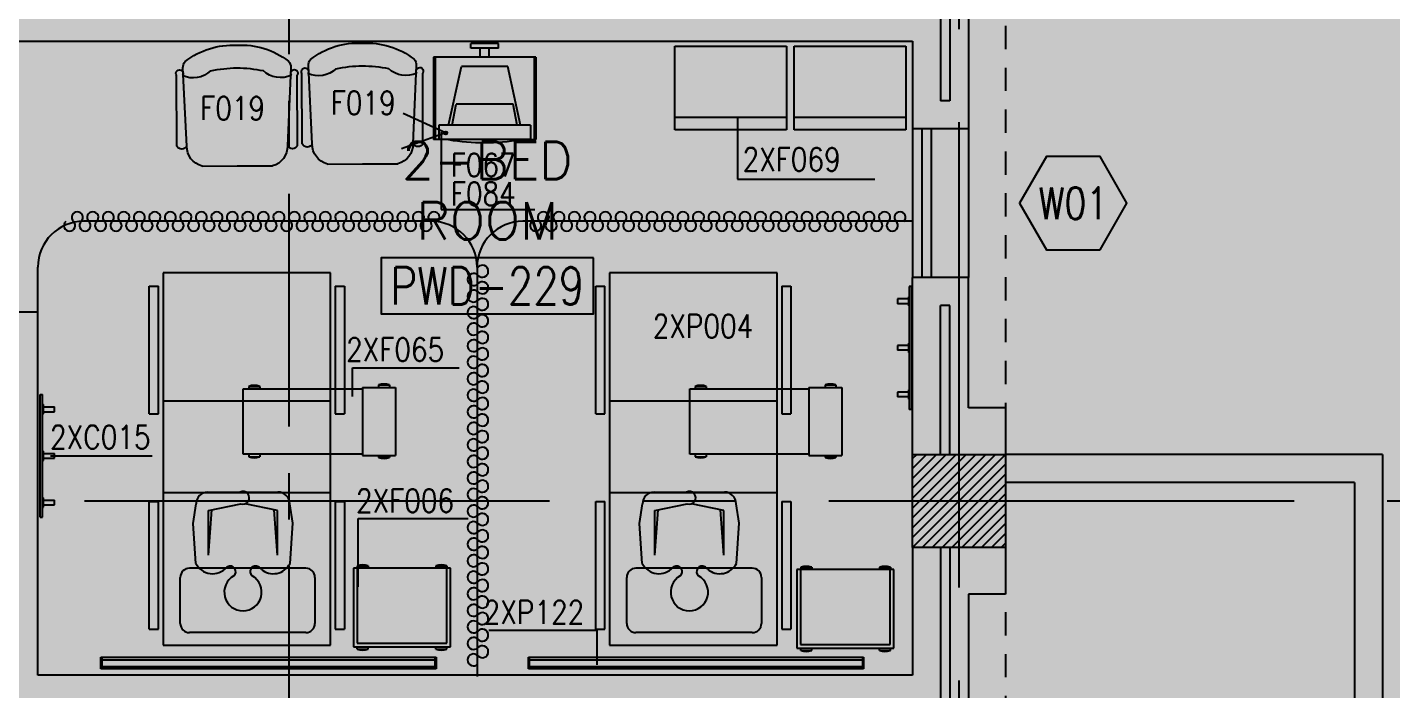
# Model space of a CAD drawing. Extents: x 88852.7 to 88945.7, y 39921.6 to 40001.1.
# Drawn here: x 88930.2 to 88937.54, y 39949.07 to 39952.62 of the extents above; entities that cross this region are included whole.
import ezdxf
from ezdxf.enums import TextEntityAlignment as Align

# ---------------------------------------------------------------- set-up
doc = ezdxf.new("R2010")
doc.units = 0
doc.header["$MEASUREMENT"] = 0
doc.header["$PDMODE"] = 34
for name, pattern in [('CENTER', [2, 1.25, -0.25, 0.25, -0.25]), ('CENTERX2', [4, 2.5, -0.5, 0.5, -0.5]), ('HIDDEN2', [0.1875, 0.125, -0.0625])]:
    doc.linetypes.add(name, pattern=pattern)
doc.layers.get('0').update_dxf_attribs({"linetype": 'CONTINUOUS'})
doc.layers.get('DEFPOINTS').update_dxf_attribs({"linetype": 'CONTINUOUS'})
for name, color, linetype in [('A-TEXT', 7, 'CONTINUOUS'), ('AX-DIM', 4, 'CONTINUOUS'), ('AXES', 11, 'CENTERX2'), ('AXES1', 11, 'CENTER'), ('COL', 2, 'CONTINUOUS'), ('HAT', 8, 'CONTINUOUS'), ('HIDDEN', 9, 'HIDDEN2'), ('INSUL', 4, 'CONTINUOUS'), ('MEDICAL', 4, 'CONTINUOUS'), ('NON-MEDICAL', 4, 'CONTINUOUS'), ('PROJ-L', 3, 'CONTINUOUS'), ('RM-BOX', 4, 'CONTINUOUS'), ('RM-NAME', 2, 'CONTINUOUS'), ('RM-NO', 2, 'CONTINUOUS'), ('WALL', 4, 'CONTINUOUS'), ('WIN', 3, 'CONTINUOUS'), ('WIN-BOX', 3, 'CONTINUOUS'), ('WIN-NO', 5, 'CONTINUOUS')]:
    doc.layers.add(name, color=color, linetype=linetype)
doc.styles.add('ROMANS', font='ROMANS.shx', dxfattribs={"width": 0.6})
doc.dimstyles.new('DIM-OUT', dxfattribs={"dimscale": 0, "dimtxt": 0.24, "dimasz": 0.08, "dimexe": 0.02, "dimexo": 0.02, "dimgap": 0.05, "dimtad": 1, "dimdec": 0, "dimlfac": 1000, "dimzin": 0, "dimdsep": 46, "dimtxsty": 'ROMANS', "dimblk1": 'ARCHTICK', "dimblk2": 'ARCHTICK', "dimsah": 1, "dimcen": 0.01, "dimdle": 0.08, "dimclrd": 4, "dimclre": 4, "dimclrt": 2, "dimadec": 0, "dimazin": 0, "dimtp": 2, "dimtm": 2, "dimtfac": 0.1142857142857143, "dimtdec": 0, "dimtix": 1, "dimtmove": 2, "dimatfit": 3, "dimldrblk": 'ARCHTICK', "dimfxl": 0, "dimtolj": 1, "dimtzin": 0, "dimarcsym": 0})

# ---------------------------------------------------------------- blocks, each defined once
blk = doc.blocks.new('WW1')
at = {"layer": 'WIN-BOX'}
blk.add_lwpolyline([(144.3375672970433, -250), (288.6751345940866, 0), (144.3375672970433, 250), (-144.3375672970433, 250), (-288.6751345940866, 0), (-144.3375672970433, -250)], close=True, dxfattribs=at)
at = {"layer": 'WIN-NO', "style": 'ROMANS', "width": 0.8}
blk.add_attdef('W00', text='', height=170, dxfattribs=at).set_placement((0, 0), align=Align.MIDDLE)
blk = doc.blocks.new('_ARCHTICK')
at = {"color": 0, "linetype": 'ByBlock', "const_width": 0.15}
blk.add_lwpolyline([(-0.5, -0.5), (0.5, 0.5)], dxfattribs=at)
blk = doc.blocks.new('*D629')
at = {"layer": 'AX-DIM', "color": 4, "lineweight": -2}
for p, q in [((88944.31025844974, 39987.62956244052), (88944.31025844974, 39928.14956244051)), ((88935.48025844975, 39987.54956244052), (88944.33025844974, 39987.54956244052)), ((88935.48025844975, 39928.22956244052), (88944.33025844974, 39928.22956244052))]:
    blk.add_line(p, q, dxfattribs=at)
at = {"layer": 'DEFPOINTS', "color": 0}
for p in [(88935.46025844975, 39987.54956244052), (88935.46025844975, 39928.22956244052), (88944.31025844974, 39928.22956244052)]:
    blk.add_point(p, dxfattribs=at)
at = {"layer": 'AX-DIM', "color": 4, "lineweight": -2, "xscale": 0.08, "yscale": 0.08, "zscale": 0.08}
for p, rotation in [((88944.31025844974, 39987.54956244052), 90), ((88944.31025844974, 39928.22956244052), 270)]:
    blk.add_blockref('_ARCHTICK', p, dxfattribs=dict(at, rotation=rotation))
at = {"layer": 'AX-DIM', "color": 2, "insert": (88944.14025844973, 39957.88956244053), "char_height": 0.24, "attachment_point": 5, "rotation": 90, "style": 'ROMANS'}
blk.add_mtext('\\A1;59320', dxfattribs=at)
blk = doc.blocks.new('*X586')
at = {"color": 0}
for p, q in [((253128.2403198966, 139849.7339738117), (253628.2403198966, 140349.7339738117)), ((253128.5557043091, 139903.0823668131), (253575.2073113076, 140349.7339738117)), ((253128.5557043091, 139956.1153754022), (253522.1743027186, 140349.7339738117)), ((253128.5557043091, 140009.1483839911), (253469.1412941296, 140349.7339738117)), ((253128.5557043091, 140062.1813925801), (253416.1082855406, 140349.7339738117)), ((253128.5557043091, 140115.2144011691), (253363.0752769516, 140349.7339738117)), ((253128.5557043091, 140168.2474097581), (253310.0422683626, 140349.7339738117)), ((253128.5557043091, 140221.2804183471), (253257.0092597736, 140349.7339738117)), ((253128.5557043091, 140274.3134269361), (253203.9762511846, 140349.7339738117)), ((253128.5557043091, 140327.3464355251), (253150.9432425956, 140349.7339738117)), ((253181.2733284856, 139849.7339738117), (253628.555704309, 140297.0163496351)), ((253234.3063370746, 139849.7339738117), (253628.555704309, 140243.9833410461)), ((253287.3393456636, 139849.7339738117), (253628.555704309, 140190.9503324571)), ((253340.3723542525, 139849.7339738117), (253628.555704309, 140137.9173238681)), ((253393.4053628415, 139849.7339738117), (253628.555704309, 140084.8843152791)), ((253446.4383714305, 139849.7339738117), (253628.555704309, 140031.8513066902)), ((253499.4713800195, 139849.7339738117), (253628.555704309, 139978.8182981012)), ((253552.5043886085, 139849.7339738117), (253628.555704309, 139925.7852895122)), ((253605.5373971975, 139849.7339738117), (253628.555704309, 139872.7522809232))]:
    blk.add_line(p, q, dxfattribs=at)
blk = doc.blocks.new('COL50')
at = {"layer": 'COL'}
blk.add_lwpolyline([(-249.9999999999709, 250), (-249.9999999999418, -250), (250, -250), (249.9999999999709, 250)], close=True, dxfattribs=at)
blk = doc.blocks.new('RM1')
at = {"layer": 'RM-BOX'}
blk.add_lwpolyline([(569.8908462408872, -200), (-569.890846240829, -200), (-569.8908462407999, -500), (569.8908462407999, -500)], close=True, dxfattribs=at)
at = {"layer": 'RM-NAME', "style": 'ROMANS'}
for tag, p in [('ROOMNAME1', (-5.820766091346741e-11, 323.8095238095266)), ('ROOMNAME2', (0, 0))]:
    blk.add_attdef(tag, text='', height=200, dxfattribs=at).set_placement(p, align=Align.MIDDLE)
at = {"layer": 'RM-NO', "style": 'ROMANS', "width": 0.8}
blk.add_attdef('ROOMNO', text='', height=200, dxfattribs=at).set_placement((0, -350), align=Align.MIDDLE)

msp = doc.modelspace()

# ---------------------------------------------------------------- linework, layer by layer
at = {"layer": 'AXES'}
for p, q in [((88935.21025844975, 39921.61526879654), (88935.21025844975, 40000.42794392369)), ((88945.01025844975, 39950.07956244052), (88876.97025844976, 39950.07956244052))]:
    msp.add_line(p, q, dxfattribs=at)
at = {"layer": 'AXES1'}
msp.add_line((88931.61025844976, 39928.47956244052), (88931.61025844976, 39987.29956244052), dxfattribs=at)
msp.add_line((88931.61025844976, 39928.47956244052), (88931.61025844976, 39987.29956244052), dxfattribs=at)
at = {"layer": 'HIDDEN'}
msp.add_line((88935.46025844975, 39987.05759370481), (88935.46025844975, 39928.72956244051), dxfattribs=at)
at = {"layer": 'INSUL'}
for p, q in [((88935.11025844976, 39953.87956244052), (88935.11025844976, 39952.22956244052)), ((88935.16025844976, 39953.87956244052), (88935.16025844976, 39952.22956244052)), ((88935.16025844975, 39952.22956244052), (88935.11025844976, 39952.22956244052)), ((88935.16025844975, 39951.12956244052), (88935.11025844976, 39951.12956244052)), ((88935.11025844976, 39950.32956244052), (88935.11025844976, 39951.12956244052)), ((88935.16025844975, 39950.32956244052), (88935.16025844975, 39951.12956244052)), ((88935.11025844976, 39949.82956244052), (88935.11025844976, 39947.02956244052)), ((88935.16025844976, 39949.82956244052), (88935.16025844976, 39947.02956244052))]:
    msp.add_line(p, q, dxfattribs=at)
at = {"layer": 'MEDICAL'}
for p, q in [((88932.73484290781, 39952.53753763724), (88932.58720511253, 39952.53753763724)), ((88932.58720511253, 39952.51308945609), (88932.58720511253, 39952.53753763724)), ((88932.73484290781, 39952.51308945609), (88932.73484290781, 39952.53753763724)), ((88932.93661456135, 39952.46387685766), (88932.38543345899, 39952.46387685766)), ((88932.38543345899, 39952.46387685766), (88932.38543345899, 39952.02096347183)), ((88932.39527597868, 39952.46387685766), (88932.39527597868, 39952.02096347183)), ((88932.73484290781, 39952.51308945609), (88932.58720511253, 39952.51308945609)), ((88932.63641771095, 39952.46387685766), (88932.63641771095, 39952.51308945609)), ((88932.68563030938, 39952.46387685766), (88932.68563030938, 39952.51308945609)), ((88932.92677204167, 39952.46387685766), (88932.92677204167, 39952.02096347183)), ((88932.93661456135, 39952.46387685766), (88932.93661456135, 39952.02096347183)), ((88932.46766206928, 39952.09829755508), (88932.53625286279, 39952.41466425924)), ((88932.78579515756, 39952.41466425924), (88932.53625286279, 39952.41466425924)), ((88932.85438595105, 39952.09829755508), (88932.78579515756, 39952.41466425924)), ((88932.45148981751, 39952.05721039754), (88932.22283192886, 39952.16199701696)), ((88932.48633889845, 39952.09829755508), (88932.50829611477, 39952.21082532552)), ((88932.81375190556, 39952.21082532552), (88932.50829611477, 39952.21082532552)), ((88932.83570912188, 39952.09829755508), (88932.81375190556, 39952.21082532552)), ((88932.41496101805, 39952.09829755508), (88932.41496101805, 39952.02096347183)), ((88932.9070870023, 39952.09829755508), (88932.41496101805, 39952.09829755508)), ((88932.9070870023, 39952.09829755508), (88932.9070870023, 39952.02096347183)), ((88932.45148981751, 39952.05721039754), (88932.2146941822, 39951.97240183224)), ((88932.41496101805, 39952.02096347183), (88932.38543345899, 39952.02096347183)), ((88932.9070870023, 39952.02096347183), (88932.41496101805, 39952.02096347183)), ((88932.9070870023, 39952.02096347183), (88932.93661456135, 39952.02096347183)), ((88932.37446954403, 39951.58217292957), (88930.50632060222, 39951.58217292964)), ((88934.96025844976, 39951.58217292957), (88932.86644622481, 39951.58217292964)), ((88930.26025844975, 39951.09456244052), (88930.26025844975, 39951.33610993751)), ((88930.93340029712, 39951.30559501539), (88930.93340029712, 39949.30559501539)), ((88931.83340029711, 39951.30559501539), (88930.93340029712, 39951.30559501539)), ((88931.83340029711, 39949.30559501539), (88931.83340029711, 39951.30559501539)), ((88932.6205269848, 39951.33610993751), (88932.6205269848, 39949.13738211736)), ((88933.3322143521, 39951.30559501539), (88933.3322143521, 39949.30559501539)), ((88934.23221435212, 39951.30559501539), (88933.3322143521, 39951.30559501539)), ((88934.23221435212, 39949.30559501539), (88934.23221435212, 39951.30559501539)), ((88930.85918769869, 39950.54738744531), (88930.85918769869, 39951.23313723168)), ((88930.85918769869, 39951.23313723168), (88930.90840029712, 39951.23313723168)), ((88930.90840029712, 39950.54738744531), (88930.90840029712, 39951.23313723168)), ((88931.85840029712, 39951.23313723168), (88931.90761289553, 39951.23313723168)), ((88931.85840029712, 39951.23313723168), (88931.85840029712, 39950.54738744531)), ((88931.90761289553, 39951.23313723168), (88931.90761289553, 39950.54738744531)), ((88933.25800175368, 39950.54738744531), (88933.25800175368, 39951.23313723168)), ((88933.25800175368, 39951.23313723168), (88933.30721435211, 39951.23313723168)), ((88933.30721435211, 39950.54738744531), (88933.30721435211, 39951.23313723168)), ((88934.25721435211, 39951.23313723168), (88934.30642695054, 39951.23313723168)), ((88934.25721435211, 39951.23313723168), (88934.25721435211, 39950.54738744531)), ((88934.30642695054, 39951.23313723168), (88934.30642695054, 39950.54738744531)), ((88931.36436610874, 39950.68277847249), (88932.00412988827, 39950.68277847249)), ((88931.36436610874, 39950.33090839374), (88931.36436610874, 39950.68277847249)), ((88931.39317431886, 39950.69569002638), (88931.39317431886, 39950.68277847249)), ((88931.39317431886, 39950.69569002638), (88931.45222943697, 39950.69569002638)), ((88931.45222943697, 39950.69569002638), (88931.45222943697, 39950.68277847249)), ((88932.00412988827, 39950.68893004729), (88932.1812952426, 39950.68893004729)), ((88932.00412988827, 39950.68893004729), (88932.00412988827, 39950.32475681894)), ((88932.09121785419, 39950.70315397064), (88932.09121785419, 39950.68893004729)), ((88932.09121785419, 39950.70315397064), (88932.1502729723, 39950.70315397064)), ((88932.1502729723, 39950.70315397064), (88932.1502729723, 39950.68893004729)), ((88932.1812952426, 39950.68893004729), (88932.1812952426, 39950.32475681894)), ((88933.76318016373, 39950.33090839374), (88933.76318016373, 39950.68277847249)), ((88933.76318016373, 39950.68277847249), (88934.40294394326, 39950.68277847249)), ((88933.79198837387, 39950.69569002638), (88933.79198837387, 39950.68277847249)), ((88933.79198837387, 39950.69569002638), (88933.85104349197, 39950.69569002638)), ((88933.85104349197, 39950.69569002638), (88933.85104349197, 39950.68277847249)), ((88934.40294394326, 39950.68893004729), (88934.5801092976, 39950.68893004729)), ((88934.40294394326, 39950.68893004729), (88934.40294394326, 39950.32475681894)), ((88934.4900319092, 39950.70315397064), (88934.4900319092, 39950.68893004729)), ((88934.4900319092, 39950.70315397064), (88934.5490870273, 39950.70315397064)), ((88934.5490870273, 39950.70315397064), (88934.5490870273, 39950.68893004729)), ((88934.5801092976, 39950.68893004729), (88934.5801092976, 39950.32475681894)), ((88930.93340029712, 39950.6181378993), (88931.83340029711, 39950.6181378993)), ((88933.3322143521, 39950.6181378993), (88934.23221435212, 39950.6181378993)), ((88930.85918769869, 39950.54738744531), (88930.90840029712, 39950.54738744531)), ((88931.85840029712, 39950.54738744531), (88931.90761289553, 39950.54738744531)), ((88933.25800175368, 39950.54738744531), (88933.30721435211, 39950.54738744531)), ((88934.25721435211, 39950.54738744531), (88934.30642695054, 39950.54738744531)), ((88932.00412988827, 39950.33090839374), (88931.36436610874, 39950.33090839374)), ((88931.39317431886, 39950.33090839374), (88931.39317431886, 39950.31654637482)), ((88931.39317431886, 39950.31654637482), (88931.45222943697, 39950.31654637482)), ((88931.45222943697, 39950.33090839374), (88931.45222943697, 39950.31654637482)), ((88932.00412988827, 39950.32475681894), (88932.1812952426, 39950.32475681894)), ((88932.09121785419, 39950.32475681894), (88932.09121785419, 39950.31281440269)), ((88932.1502729723, 39950.32475681894), (88932.1502729723, 39950.31281440269)), ((88934.40294394326, 39950.33090839374), (88933.76318016373, 39950.33090839374)), ((88933.79198837387, 39950.33090839374), (88933.79198837387, 39950.31654637482)), ((88933.79198837387, 39950.31654637482), (88933.85104349197, 39950.31654637482)), ((88933.85104349197, 39950.33090839374), (88933.85104349197, 39950.31654637482)), ((88934.40294394326, 39950.32475681894), (88934.5801092976, 39950.32475681894)), ((88934.4900319092, 39950.32475681894), (88934.4900319092, 39950.31281440269)), ((88934.5490870273, 39950.32475681894), (88934.5490870273, 39950.31281440269)), ((88932.09121785419, 39950.31281440269), (88932.1502729723, 39950.31281440269)), ((88934.4900319092, 39950.31281440269), (88934.5490870273, 39950.31281440269)), ((88930.93340029712, 39950.12601191505), (88931.83340029711, 39950.12601191505)), ((88933.3322143521, 39950.12601191505), (88934.23221435212, 39950.12601191505)), ((88930.85918769869, 39949.39157713525), (88930.85918769869, 39950.07732692162)), ((88930.85918769869, 39950.07732692162), (88930.90840029712, 39950.07732692162)), ((88930.90840029712, 39949.39157713525), (88930.90840029712, 39950.07732692162)), ((88931.85840029712, 39950.07732692162), (88931.90761289553, 39950.07732692162)), ((88931.85840029712, 39950.07732692162), (88931.85840029712, 39949.39157713525)), ((88931.90761289553, 39950.07732692162), (88931.90761289553, 39949.39157713525)), ((88933.25800175368, 39949.39157713525), (88933.25800175368, 39950.07732692162)), ((88933.25800175368, 39950.07732692162), (88933.30721435211, 39950.07732692162)), ((88933.30721435211, 39949.39157713525), (88933.30721435211, 39950.07732692162)), ((88934.25721435211, 39950.07732692162), (88934.30642695054, 39950.07732692162)), ((88934.25721435211, 39950.07732692162), (88934.25721435211, 39949.39157713525)), ((88934.30642695054, 39950.07732692162), (88934.30642695054, 39949.39157713525)), ((88931.97665802776, 39949.73118632764), (88932.03571314587, 39949.73118632764)), ((88931.97665802776, 39949.73118632764), (88931.97665802776, 39949.71902415575)), ((88932.03571314587, 39949.73118632764), (88932.03571314587, 39949.71902415575)), ((88932.39938142685, 39949.73118632764), (88932.45843654496, 39949.73118632764)), ((88932.39938142685, 39949.73118632764), (88932.39938142685, 39949.71902415575)), ((88932.45843654496, 39949.73118632764), (88932.45843654496, 39949.71902415575)), ((88931.02571159907, 39949.42172212563), (88931.02571159907, 39949.66913575183)), ((88931.70025483455, 39949.71834835025), (88931.07492419748, 39949.71834835025)), ((88931.74946743298, 39949.66913575183), (88931.74946743298, 39949.42172212563)), ((88931.95560489719, 39949.71902415575), (88931.95560489719, 39949.2957958093)), ((88932.4772584405, 39949.71902415575), (88931.95560489719, 39949.71902415575)), ((88931.97528993656, 39949.71902415575), (88931.97528993656, 39949.31548084866)), ((88932.45757340113, 39949.31548084866), (88932.45757340113, 39949.71902415575)), ((88932.4772584405, 39949.2957958093), (88932.4772584405, 39949.71902415575)), ((88933.42452565406, 39949.42172212563), (88933.42452565406, 39949.66913575183)), ((88934.09906888955, 39949.71834835025), (88933.47373825249, 39949.71834835025)), ((88934.14828148797, 39949.66913575183), (88934.14828148797, 39949.42172212563)), ((88934.86016235776, 39949.71152450152), (88934.33850881444, 39949.71152450152)), ((88934.33850881444, 39949.71152450152), (88934.33850881444, 39949.28829615506)), ((88934.35819385381, 39949.71152450152), (88934.35819385381, 39949.30798119443)), ((88934.35956194502, 39949.72368667341), (88934.41861706313, 39949.72368667341)), ((88934.35956194502, 39949.72368667341), (88934.35956194502, 39949.71152450152)), ((88934.41861706313, 39949.72368667341), (88934.41861706313, 39949.71152450152)), ((88934.7822853441, 39949.72368667341), (88934.84134046221, 39949.72368667341)), ((88934.7822853441, 39949.72368667341), (88934.7822853441, 39949.71152450152)), ((88934.84047731839, 39949.30798119443), (88934.84047731839, 39949.71152450152)), ((88934.84134046221, 39949.72368667341), (88934.84134046221, 39949.71152450152)), ((88934.86016235776, 39949.28829615506), (88934.86016235776, 39949.71152450152)), ((88930.85918769869, 39949.39157713525), (88930.90840029712, 39949.39157713525)), ((88931.70025483455, 39949.3725095272), (88931.07492419748, 39949.3725095272)), ((88931.85840029712, 39949.39157713525), (88931.90761289553, 39949.39157713525)), ((88933.25800175368, 39949.39157713525), (88933.30721435211, 39949.39157713525)), ((88934.09906888955, 39949.3725095272), (88933.47373825249, 39949.3725095272)), ((88934.25721435211, 39949.39157713525), (88934.30642695054, 39949.39157713525)), ((88930.93340029712, 39949.30559501539), (88931.83340029711, 39949.30559501539)), ((88931.95560489719, 39949.2957958093), (88932.4772584405, 39949.2957958093)), ((88931.97528993656, 39949.31548084866), (88932.45757340113, 39949.31548084866)), ((88931.97665802776, 39949.28363363739), (88931.97665802776, 39949.2957958093)), ((88932.03571314587, 39949.28363363739), (88932.03571314587, 39949.2957958093)), ((88932.39938142685, 39949.28363363739), (88932.39938142685, 39949.2957958093)), ((88932.45843654496, 39949.28363363739), (88932.45843654496, 39949.2957958093)), ((88933.3322143521, 39949.30559501539), (88934.23221435212, 39949.30559501539)), ((88934.35819385381, 39949.30798119443), (88934.84047731839, 39949.30798119443)), ((88930.599467434, 39949.24038721032), (88932.39982374794, 39949.24038721032)), ((88930.599467434, 39949.17733356859), (88930.599467434, 39949.24038721032)), ((88930.6056190088, 39949.17733356859), (88930.6056190088, 39949.24038721032)), ((88930.6056190088, 39949.22577722016), (88932.39367217313, 39949.22577722016)), ((88931.97665802776, 39949.28363363739), (88932.03571314587, 39949.28363363739)), ((88932.39367217313, 39949.24038721028), (88932.39367217313, 39949.17733356854)), ((88932.39938142685, 39949.28363363739), (88932.45843654496, 39949.28363363739)), ((88932.39982374794, 39949.24038721032), (88932.39982374794, 39949.17733356854)), ((88932.89667572266, 39949.24038721032), (88934.6970320366, 39949.24038721032)), ((88932.89667572266, 39949.17733356859), (88932.89667572266, 39949.24038721032)), ((88932.90282729747, 39949.17733356859), (88932.90282729747, 39949.24038721032)), ((88932.90282729747, 39949.22577722016), (88934.6908804618, 39949.22577722016)), ((88934.33850881444, 39949.28829615506), (88934.86016235776, 39949.28829615506)), ((88934.35956194502, 39949.27613398316), (88934.35956194502, 39949.28829615506)), ((88934.35956194502, 39949.27613398316), (88934.41861706313, 39949.27613398316)), ((88934.41861706313, 39949.27613398316), (88934.41861706313, 39949.28829615506)), ((88934.6908804618, 39949.24038721028), (88934.6908804618, 39949.17733356854)), ((88934.6970320366, 39949.24038721032), (88934.6970320366, 39949.17733356854)), ((88934.7822853441, 39949.27613398316), (88934.7822853441, 39949.28829615506)), ((88934.7822853441, 39949.27613398316), (88934.84134046221, 39949.27613398316)), ((88934.84134046221, 39949.27613398316), (88934.84134046221, 39949.28829615506)), ((88932.39982374794, 39949.17733356858), (88930.599467434, 39949.17733356859)), ((88932.39367217313, 39949.18886777134), (88930.6056190088, 39949.18886777134)), ((88934.6970320366, 39949.17733356858), (88932.89667572266, 39949.17733356859)), ((88934.6908804618, 39949.18886777134), (88932.90282729747, 39949.18886777134))]:
    msp.add_line(p, q, dxfattribs=at)
at = {"layer": 'MEDICAL', "const_width": 0.0007381889763779523}
for points in [[(88932.22320102336, 39952.16199701696, -1), (88932.22246283437, 39952.16199701696, -1)], [(88932.2146941822, 39951.97240183224, -1), (88932.21395599323, 39951.97240183224, -1)]]:
    msp.add_lwpolyline(points, format="xyb", close=True, dxfattribs=at)
at = {"layer": 'MEDICAL'}
for radius in [0.008681158060852562, 0.005325391936819217]:
    msp.add_circle((88932.45193754282, 39952.05678651699), radius, dxfattribs=at)
for centre, radius, start, end in [((88932.66102401017, 39953.19090418654), 1.185812007059398, 260.6152773515107, 279.3847226484892), ((88930.50632144188, 39951.33610993751), 0.2460629921259841, 90, 180), ((88932.37446399267, 39951.33610993751), 0.2460629921259841, 0, 90), ((88932.86658997693, 39951.33610993751), 0.2460629921259841, 90, 180), ((88931.42270187792, 39950.60956797914), 0.09104330708663272, 71.07535558421918, 108.9246444157808), ((88932.12074541325, 39950.6170319234), 0.09104330708663272, 71.07535558421918, 108.9246444157808), ((88933.82151593291, 39950.60956797914), 0.09104330708663272, 71.07535558421918, 108.9246444157808), ((88934.51955946824, 39950.6170319234), 0.09104330708663272, 71.07535558421918, 108.9246444157808), ((88931.42270187792, 39950.40266842206), 0.09104330708660129, 251.0753555842192, 288.9246444157808), ((88933.82151593291, 39950.40266842206), 0.09104330708660129, 251.0753555842192, 288.9246444157808), ((88932.12074541325, 39950.39893644993), 0.09104330708660129, 251.0753555842192, 288.9246444157808), ((88934.51955946824, 39950.39893644993), 0.09104330708660129, 251.0753555842192, 288.9246444157808), ((88932.00618558683, 39949.6450642804), 0.09104330708663272, 71.07535558421918, 108.9246444157808), ((88932.42890898591, 39949.6450642804), 0.09104330708663272, 71.07535558421918, 108.9246444157808), ((88934.38908950408, 39949.63756462617), 0.09104330708663272, 71.07535558421918, 108.9246444157808), ((88934.81181290316, 39949.63756462617), 0.09104330708663272, 71.07535558421918, 108.9246444157808), ((88931.07492419748, 39949.66913575183), 0.04921259842519683, 90, 180), ((88931.70025483455, 39949.66913575183), 0.04921259842519683, 0, 90), ((88933.47373825249, 39949.66913575183), 0.04921259842519683, 90, 180), ((88934.09906888955, 39949.66913575183), 0.04921259842519683, 0, 90), ((88931.07492419748, 39949.42172212563), 0.04921259842519683, 180, 270), ((88931.70025483455, 39949.42172212563), 0.04921259842519683, 270, 0), ((88933.47373825249, 39949.42172212563), 0.04921259842519683, 180, 270), ((88934.09906888955, 39949.42172212563), 0.04921259842519683, 270, 0), ((88932.00618558683, 39949.36975568465), 0.09104330708663272, 251.0753555842192, 288.9246444157808), ((88932.42890898591, 39949.36975568465), 0.09104330708663272, 251.0753555842192, 288.9246444157808), ((88934.38908950408, 39949.36225603041), 0.09104330708663272, 251.0753555842192, 288.9246444157808), ((88934.81181290316, 39949.36225603041), 0.09104330708663272, 251.0753555842192, 288.9246444157808)]:
    msp.add_arc(centre, radius, start, end, dxfattribs=at)
at = {"layer": 'MEDICAL', "color": 15}
for centre, radius, start, end in [((88930.43059783922, 39951.55953397949), 0.03022016358403752, 133.5683623532261, 46.43163764677393), ((88930.4722544952, 39951.60332617242), 0.03022016358403887, 313.5683623532261, 226.4316376467739), ((88930.51391115118, 39951.55953397949), 0.0302201635840361, 133.5683623532261, 46.43163764677393), ((88930.55556780715, 39951.60332617242), 0.03022016358404023, 313.5683623532261, 226.4316376467739), ((88930.59722446313, 39951.55953397949), 0.03022016358403887, 133.5683623532261, 46.43163764677393), ((88930.63888111911, 39951.60332617242), 0.03022016358403887, 313.5683623532261, 226.4316376467739), ((88930.68053777509, 39951.55953397949), 0.03022016358403752, 133.5683623532261, 46.43163764677393), ((88930.72219443106, 39951.60332617242), 0.03022016358403887, 313.5683623532261, 226.4316376467739), ((88930.76385108703, 39951.55953397949), 0.0302201635840361, 133.5683623532261, 46.43163764677393), ((88930.80550774302, 39951.60332617242), 0.03022016358404023, 313.5683623532261, 226.4316376467739), ((88930.84716439899, 39951.55953397949), 0.03022016358403887, 133.5683623532261, 46.43163764677393), ((88930.88882105496, 39951.60332617242), 0.03022016358403887, 313.5683623532261, 226.4316376467739), ((88930.93047771094, 39951.55953397949), 0.03022016358403752, 133.5683623532261, 46.43163764677393), ((88930.97213436692, 39951.60332617242), 0.03022016358403887, 313.5683623532261, 226.4316376467739), ((88931.0137910229, 39951.55953397949), 0.0302201635840382, 133.5683623532261, 46.43163764677393), ((88931.05544767887, 39951.60332617242), 0.03022016358403955, 313.5683623532261, 226.4316376467739), ((88931.09710433484, 39951.55953397949), 0.0302201635840382, 133.5683623532261, 46.43163764677393), ((88931.13876099083, 39951.60332617242), 0.03022016358403887, 313.5683623532261, 226.4316376467739), ((88931.1804176468, 39951.55953397949), 0.0302201635840382, 133.5683623532261, 46.43163764677393), ((88931.22207430277, 39951.60332617242), 0.03022016358403887, 313.5683623532261, 226.4316376467739), ((88931.26373095876, 39951.55953397949), 0.0302201635840382, 133.5683623532261, 46.43163764677393), ((88931.30538761473, 39951.60332617242), 0.03022016358403955, 313.5683623532261, 226.4316376467739), ((88931.3470442707, 39951.55953397949), 0.0302201635840382, 133.5683623532261, 46.43163764677393), ((88931.38870092668, 39951.60332617242), 0.03022016358403887, 313.5683623532261, 226.4316376467739), ((88931.43035758266, 39951.55953397949), 0.0302201635840382, 133.5683623532261, 46.43163764677393), ((88931.47201423864, 39951.60332617242), 0.03022016358403887, 313.5683623532261, 226.4316376467739), ((88931.51367089461, 39951.55953397949), 0.0302201635840382, 133.5683623532261, 46.43163764677393), ((88931.55532755058, 39951.60332617242), 0.03022016358403955, 313.5683623532261, 226.4316376467739), ((88931.59698420657, 39951.55953397949), 0.0302201635840382, 133.5683623532261, 46.43163764677393), ((88931.63864086254, 39951.60332617242), 0.03022016358403887, 313.5683623532261, 226.4316376467739), ((88931.68029751851, 39951.55953397949), 0.0302201635840382, 133.5683623532261, 46.43163764677393), ((88931.72195417449, 39951.60332617242), 0.03022016358403887, 313.5683623532261, 226.4316376467739), ((88931.76361083047, 39951.55953397949), 0.0302201635840382, 133.5683623532261, 46.43163764677393), ((88931.80526748644, 39951.60332617242), 0.03022016358403955, 313.5683623532261, 226.4316376467739), ((88931.84692414242, 39951.55953397949), 0.0302201635840382, 133.5683623532261, 46.43163764677393), ((88931.8885807984, 39951.60332617242), 0.03022016358403887, 313.5683623532261, 226.4316376467739), ((88931.93023745438, 39951.55953397949), 0.0302201635840382, 133.5683623532261, 46.43163764677393), ((88931.97189411035, 39951.60332617242), 0.03022016358403887, 313.5683623532261, 226.4316376467739), ((88932.01355076632, 39951.55953397949), 0.0302201635840382, 133.5683623532261, 46.43163764677393), ((88932.05520742231, 39951.60332617242), 0.03022016358403955, 313.5683623532261, 226.4316376467739), ((88932.09686407828, 39951.55953397949), 0.0302201635840382, 133.5683623532261, 46.43163764677393), ((88932.13852073425, 39951.60332617242), 0.03022016358403887, 313.5683623532261, 226.4316376467739), ((88932.18017739023, 39951.55953397949), 0.0302201635840382, 133.5683623532261, 46.43163764677393), ((88932.22183404621, 39951.60332617242), 0.03022016358403887, 313.5683623532261, 226.4316376467739), ((88932.26349070219, 39951.55953397949), 0.0302201635840382, 133.5683623532261, 46.43163764677393), ((88932.30514735816, 39951.60332617242), 0.03022016358403955, 313.5683623532261, 226.4316376467739), ((88932.34680401413, 39951.55953397949), 0.0302201635840382, 133.5683623532261, 46.43163764677393), ((88932.38846067012, 39951.60332617242), 0.03022016358403887, 313.5683623532261, 226.4316376467739), ((88932.93527778325, 39951.55953397949), 0.03022016358403752, 133.5683623532261, 46.43163764677393), ((88932.97693443924, 39951.60332617242), 0.03022016358403887, 313.5683623532261, 226.4316376467739), ((88933.01859109521, 39951.55953397949), 0.0302201635840361, 133.5683623532261, 46.43163764677393), ((88933.06024775119, 39951.60332617242), 0.03022016358404023, 313.5683623532261, 226.4316376467739), ((88933.10190440716, 39951.55953397949), 0.03022016358403887, 133.5683623532261, 46.43163764677393), ((88933.14356106315, 39951.60332617242), 0.03022016358403887, 313.5683623532261, 226.4316376467739), ((88933.18521771912, 39951.55953397949), 0.03022016358403752, 133.5683623532261, 46.43163764677393), ((88933.22687437509, 39951.60332617242), 0.03022016358403887, 313.5683623532261, 226.4316376467739), ((88933.26853103106, 39951.55953397949), 0.0302201635840361, 133.5683623532261, 46.43163764677393), ((88933.31018768705, 39951.60332617242), 0.03022016358404023, 313.5683623532261, 226.4316376467739), ((88933.35184434302, 39951.55953397949), 0.03022016358403887, 133.5683623532261, 46.43163764677393), ((88933.393500999, 39951.60332617242), 0.03022016358403887, 313.5683623532261, 226.4316376467739), ((88933.43515765498, 39951.55953397949), 0.03022016358403752, 133.5683623532261, 46.43163764677393), ((88933.47681431095, 39951.60332617242), 0.03022016358403887, 313.5683623532261, 226.4316376467739), ((88933.51847096693, 39951.55953397949), 0.0302201635840382, 133.5683623532261, 46.43163764677393), ((88933.5601276229, 39951.60332617242), 0.03022016358403955, 313.5683623532261, 226.4316376467739), ((88933.60178427889, 39951.55953397949), 0.0302201635840382, 133.5683623532261, 46.43163764677393), ((88933.64344093486, 39951.60332617242), 0.03022016358403887, 313.5683623532261, 226.4316376467739), ((88933.68509759083, 39951.55953397949), 0.0302201635840382, 133.5683623532261, 46.43163764677393), ((88933.7267542468, 39951.60332617242), 0.03022016358403887, 313.5683623532261, 226.4316376467739), ((88933.76841090279, 39951.55953397949), 0.0302201635840382, 133.5683623532261, 46.43163764677393), ((88933.81006755876, 39951.60332617242), 0.03022016358403955, 313.5683623532261, 226.4316376467739), ((88933.85172421474, 39951.55953397949), 0.0302201635840382, 133.5683623532261, 46.43163764677393), ((88933.89338087071, 39951.60332617242), 0.03022016358403887, 313.5683623532261, 226.4316376467739), ((88933.9350375267, 39951.55953397949), 0.0302201635840382, 133.5683623532261, 46.43163764677393), ((88933.97669418267, 39951.60332617242), 0.03022016358403887, 313.5683623532261, 226.4316376467739), ((88934.01835083864, 39951.55953397949), 0.0302201635840382, 133.5683623532261, 46.43163764677393), ((88934.06000749463, 39951.60332617242), 0.03022016358403955, 313.5683623532261, 226.4316376467739), ((88934.1016641506, 39951.55953397949), 0.0302201635840382, 133.5683623532261, 46.43163764677393), ((88934.14332080657, 39951.60332617242), 0.03022016358403887, 313.5683623532261, 226.4316376467739), ((88934.18497746254, 39951.55953397949), 0.0302201635840382, 133.5683623532261, 46.43163764677393), ((88934.22663411853, 39951.60332617242), 0.03022016358403887, 313.5683623532261, 226.4316376467739), ((88934.2682907745, 39951.55953397949), 0.0302201635840382, 133.5683623532261, 46.43163764677393), ((88934.30994743048, 39951.60332617242), 0.03022016358403955, 313.5683623532261, 226.4316376467739), ((88934.35160408645, 39951.55953397949), 0.0302201635840382, 133.5683623532261, 46.43163764677393), ((88934.39326074244, 39951.60332617242), 0.03022016358403887, 313.5683623532261, 226.4316376467739), ((88934.43491739841, 39951.55953397949), 0.0302201635840382, 133.5683623532261, 46.43163764677393), ((88934.47657405438, 39951.60332617242), 0.03022016358403887, 313.5683623532261, 226.4316376467739), ((88934.51823071037, 39951.55953397949), 0.0302201635840382, 133.5683623532261, 46.43163764677393), ((88934.55988736634, 39951.60332617242), 0.03022016358403955, 313.5683623532261, 226.4316376467739), ((88934.60154402231, 39951.55953397949), 0.0302201635840382, 133.5683623532261, 46.43163764677393), ((88934.64320067829, 39951.60332617242), 0.03022016358403887, 313.5683623532261, 226.4316376467739), ((88934.68485733427, 39951.55953397949), 0.0302201635840382, 133.5683623532261, 46.43163764677393), ((88934.72651399024, 39951.60332617242), 0.03022016358403887, 313.5683623532261, 226.4316376467739), ((88934.76817064622, 39951.55953397949), 0.0302201635840382, 133.5683623532261, 46.43163764677393), ((88934.80982730219, 39951.60332617242), 0.03022016358403955, 313.5683623532261, 226.4316376467739), ((88934.85148395818, 39951.55953397949), 0.0302201635840382, 133.5683623532261, 46.43163764677393), ((88934.89314061415, 39951.60332617242), 0.03022016358403887, 313.5683623532261, 226.4316376467739), ((88932.64843530228, 39951.31408761206), 0.03223484115630669, 223.5683623555836, 136.4316376444164), ((88932.60172362984, 39951.26965384568), 0.03223484115630813, 43.56836235558358, 316.4316376444164), ((88932.60172362984, 39951.18078631294), 0.03223484115630958, 43.56836235558358, 316.4316376444164), ((88932.64843530228, 39951.22522007932), 0.03223484115630516, 223.5683623555836, 136.4316376444164), ((88932.60172362984, 39951.09191878018), 0.03223484115630813, 43.56836235558358, 316.4316376444164), ((88932.64843530228, 39951.13635254656), 0.03223484115630813, 223.5683623555836, 136.4316376444164), ((88932.64843530228, 39951.04748501381), 0.03223484115630669, 223.5683623555836, 136.4316376444164), ((88932.60172362984, 39951.00305124743), 0.03223484115630813, 43.56836235558358, 316.4316376444164), ((88932.64843530228, 39950.95861748106), 0.03223484115630516, 223.5683623555836, 136.4316376444164), ((88932.60172362984, 39950.91418371469), 0.03223484115630958, 43.56836235558358, 316.4316376444164), ((88932.64843530228, 39950.86974994831), 0.03223484115630813, 223.5683623555836, 136.4316376444164), ((88932.60172362984, 39950.82531618194), 0.03223484115630813, 43.56836235558358, 316.4316376444164), ((88932.60172362984, 39950.73644864919), 0.03223484115630813, 43.56836235558358, 316.4316376444164), ((88932.64843530228, 39950.78088241557), 0.03223484115630669, 223.5683623555836, 136.4316376444164), ((88932.64843530228, 39950.69201488281), 0.03223484115630741, 223.5683623555836, 136.4316376444164), ((88932.60172362984, 39950.64758111644), 0.03223484115630885, 43.56836235558358, 316.4316376444164), ((88932.64843530228, 39950.60314735006), 0.03223484115630741, 223.5683623555836, 136.4316376444164), ((88932.60172362984, 39950.55871358369), 0.03223484115630813, 43.56836235558358, 316.4316376444164), ((88932.64843530228, 39950.51427981731), 0.03223484115630741, 223.5683623555836, 136.4316376444164), ((88932.60172362984, 39950.46984605094), 0.03223484115630813, 43.56836235558358, 316.4316376444164), ((88932.60172362984, 39950.38097851819), 0.03223484115630885, 43.56836235558358, 316.4316376444164), ((88932.64843530228, 39950.42541228456), 0.03223484115630741, 223.5683623555836, 136.4316376444164), ((88932.60172362984, 39950.29211098544), 0.03223484115630813, 43.56836235558358, 316.4316376444164), ((88932.64843530228, 39950.33654475181), 0.03223484115630741, 223.5683623555836, 136.4316376444164), ((88932.64843530228, 39950.24767721907), 0.03223484115630741, 223.5683623555836, 136.4316376444164), ((88932.60172362984, 39950.20324345269), 0.03223484115630813, 43.56836235558358, 316.4316376444164), ((88932.64843530228, 39950.15880968632), 0.03223484115630741, 223.5683623555836, 136.4316376444164), ((88932.60172362984, 39950.11437591994), 0.03223484115630885, 43.56836235558358, 316.4316376444164), ((88932.64843530228, 39950.06994215357), 0.03223484115630741, 223.5683623555836, 136.4316376444164), ((88932.60172362984, 39950.02550838719), 0.03223484115630813, 43.56836235558358, 316.4316376444164), ((88932.60172362984, 39949.93664085444), 0.03223484115630813, 43.56836235558358, 316.4316376444164), ((88932.64843530228, 39949.98107462082), 0.03223484115630741, 223.5683623555836, 136.4316376444164), ((88932.60172362984, 39949.84777332169), 0.03223484115630885, 43.56836235558358, 316.4316376444164), ((88932.64843530228, 39949.89220708807), 0.03223484115630741, 223.5683623555836, 136.4316376444164), ((88932.64843530228, 39949.80333955532), 0.03223484115630741, 223.5683623555836, 136.4316376444164), ((88932.60172362984, 39949.75890578894), 0.03223484115630813, 43.56836235558358, 316.4316376444164), ((88932.64843530228, 39949.71447202257), 0.03223484115630741, 223.5683623555836, 136.4316376444164), ((88932.60172362984, 39949.67003825619), 0.03223484115630813, 43.56836235558358, 316.4316376444164), ((88932.64843530228, 39949.62560448982), 0.03223484115630741, 223.5683623555836, 136.4316376444164), ((88932.60172362984, 39949.58117072345), 0.03223484115630885, 43.56836235558358, 316.4316376444164), ((88932.60172362984, 39949.49230319069), 0.03223484115630813, 43.56836235558358, 316.4316376444164), ((88932.64843530228, 39949.53673695707), 0.03223484115630741, 223.5683623555836, 136.4316376444164), ((88932.60172362984, 39949.40343565795), 0.03223484115630813, 43.56836235558358, 316.4316376444164), ((88932.64843530228, 39949.44786942432), 0.03223484115630741, 223.5683623555836, 136.4316376444164), ((88932.64843530228, 39949.35900189157), 0.03223484115630741, 223.5683623555836, 136.4316376444164), ((88932.60172362984, 39949.3145681252), 0.03223484115630885, 43.56836235558358, 316.4316376444164), ((88932.64843530228, 39949.27013435882), 0.03223484115630741, 223.5683623555836, 136.4316376444164), ((88932.60172362984, 39949.22570059245), 0.03223484115630813, 43.56836235558358, 316.4316376444164)]:
    msp.add_arc(centre, radius, start, end, dxfattribs=at)
at = {"layer": 'NON-MEDICAL'}
for p, q in [((88933.6837168611, 39952.07362940063), (88933.6837168611, 39952.52362940064)), ((88933.6837168611, 39952.52362940064), (88934.28371686109, 39952.52362940064)), ((88934.28371686109, 39952.52362940064), (88934.28371686109, 39952.07362940063)), ((88934.32472942008, 39952.52362940064), (88934.92472942009, 39952.52362940064)), ((88934.32472942008, 39952.07362940063), (88934.32472942008, 39952.52362940064)), ((88934.92472942009, 39952.52362940064), (88934.92472942009, 39952.07362940063)), ((88934.28371686109, 39952.14077706539), (88933.6837168611, 39952.14077706539)), ((88934.92472942009, 39952.14077706539), (88934.32472942008, 39952.14077706539)), ((88934.28371686109, 39952.07362940063), (88933.6837168611, 39952.07362940063)), ((88934.92472942009, 39952.07362940063), (88934.32472942008, 39952.07362940063)), ((88934.94300695824, 39951.23251768619), (88934.94300695824, 39950.57211768619)), ((88934.95570695825, 39951.23251768619), (88934.94300695824, 39951.23251768619)), ((88934.95570695825, 39951.23251768619), (88934.95570695825, 39950.57211768619)), ((88934.93800695825, 39951.16501768619), (88934.87950695826, 39951.16501768619)), ((88934.87950695826, 39951.16501768619), (88934.87950695826, 39951.1396176862)), ((88934.93800695825, 39951.1396176862), (88934.87950695826, 39951.1396176862)), ((88934.94300695824, 39951.1773176862), (88934.93800695825, 39951.1773176862)), ((88934.93800695825, 39951.1773176862), (88934.93800695825, 39951.12731768619)), ((88934.94300695824, 39951.12731768619), (88934.93800695825, 39951.12731768619)), ((88934.93800695825, 39950.91501768619), (88934.87950695826, 39950.91501768619)), ((88934.87950695826, 39950.91501768619), (88934.87950695826, 39950.8896176862)), ((88934.94300695824, 39950.9273176862), (88934.93800695825, 39950.9273176862)), ((88934.93800695825, 39950.9273176862), (88934.93800695825, 39950.87731768619)), ((88934.93800695825, 39950.8896176862), (88934.87950695826, 39950.8896176862)), ((88934.94300695824, 39950.87731768619), (88934.93800695825, 39950.87731768619)), ((88930.27272390906, 39950.65252476894), (88930.28542390905, 39950.65252476894)), ((88930.27272390906, 39949.99212476893), (88930.27272390906, 39950.65252476894)), ((88930.28542390905, 39949.99212476893), (88930.28542390905, 39950.65252476894)), ((88934.93800695825, 39950.66501768619), (88934.87950695826, 39950.66501768619)), ((88934.87950695826, 39950.66501768619), (88934.87950695826, 39950.6396176862)), ((88934.93800695825, 39950.6396176862), (88934.87950695826, 39950.6396176862)), ((88934.93800695825, 39950.6773176862), (88934.93800695825, 39950.62731768619)), ((88934.94300695824, 39950.6773176862), (88934.93800695825, 39950.6773176862)), ((88934.94300695824, 39950.62731768619), (88934.93800695825, 39950.62731768619)), ((88930.28542390905, 39950.59732476893), (88930.29042390906, 39950.59732476893)), ((88930.28542390905, 39950.54732476894), (88930.29042390906, 39950.54732476894)), ((88930.29042390906, 39950.54732476894), (88930.29042390906, 39950.59732476893)), ((88930.29042390906, 39950.58502476894), (88930.34892390906, 39950.58502476894)), ((88930.29042390906, 39950.55962476894), (88930.34892390906, 39950.55962476894)), ((88930.34892390906, 39950.55962476894), (88930.34892390906, 39950.58502476894)), ((88934.95570695825, 39950.57211768619), (88934.94300695824, 39950.57211768619)), ((88930.28542390905, 39950.34732476893), (88930.29042390906, 39950.34732476893)), ((88930.29042390906, 39950.29732476894), (88930.29042390906, 39950.34732476893)), ((88930.29042390906, 39950.33502476894), (88930.34892390906, 39950.33502476894)), ((88930.34892390906, 39950.30962476894), (88930.34892390906, 39950.33502476894)), ((88930.28542390905, 39950.29732476894), (88930.29042390906, 39950.29732476894)), ((88930.29042390906, 39950.30962476894), (88930.34892390906, 39950.30962476894)), ((88930.28542390905, 39950.09732476893), (88930.29042390906, 39950.09732476893)), ((88930.29042390906, 39950.04732476894), (88930.29042390906, 39950.09732476893)), ((88931.1733774965, 39950.12735057266), (88931.34726555631, 39950.12755605103)), ((88931.37708521627, 39950.12759128804), (88931.55050058996, 39950.12779620785)), ((88933.57219155149, 39950.12735057266), (88933.7460796113, 39950.12755605103)), ((88933.77589927126, 39950.12759128804), (88933.94931464495, 39950.12779620785)), ((88930.28542390905, 39950.04732476894), (88930.29042390906, 39950.04732476894)), ((88930.29042390906, 39950.08502476894), (88930.34892390906, 39950.08502476894)), ((88930.29042390906, 39950.05962476894), (88930.34892390906, 39950.05962476894)), ((88930.34892390906, 39950.05962476894), (88930.34892390906, 39950.08502476894)), ((88931.0940395174, 39949.95967825922), (88931.11059792012, 39950.06442245122)), ((88931.17639606795, 39950.02793376382), (88931.35071851558, 39950.06479438981)), ((88931.17667945837, 39949.7881118782), (88931.17639606795, 39950.02793376382)), ((88931.17667945837, 39949.7881118782), (88931.1947065249, 39950.03180552511)), ((88931.5477169824, 39950.02837254274), (88931.37360523872, 39950.06475894583)), ((88931.54800037282, 39949.78855065712), (88931.52939742632, 39950.03220101944)), ((88931.54800037282, 39949.78855065712), (88931.5477169824, 39950.02837254274)), ((88931.63023461375, 39949.96031186508), (88931.61342871141, 39950.06501663147)), ((88933.49285357239, 39949.95967825922), (88933.50941197512, 39950.06442245122)), ((88933.57521012294, 39950.02793376382), (88933.74953257058, 39950.06479438981)), ((88933.57549351336, 39949.7881118782), (88933.57521012294, 39950.02793376382)), ((88933.57549351336, 39949.7881118782), (88933.5935205799, 39950.03180552511)), ((88933.94653103739, 39950.02837254274), (88933.77241929372, 39950.06475894583)), ((88933.9468144278, 39949.78855065712), (88933.92821148131, 39950.03220101944)), ((88933.9468144278, 39949.78855065712), (88933.94653103739, 39950.02837254274)), ((88934.02904866874, 39949.96031186508), (88934.0122427664, 39950.06501663147)), ((88930.27272390906, 39949.99212476893), (88930.28542390905, 39949.99212476893)), ((88931.10954880655, 39949.74402847474), (88931.0940395174, 39949.95967825922)), ((88931.6152350211, 39949.74462602915), (88931.63023461375, 39949.96031186508)), ((88933.50836286155, 39949.74402847474), (88933.49285357239, 39949.95967825922)), ((88934.01404907611, 39949.74462602915), (88934.02904866874, 39949.96031186508))]:
    msp.add_line(p, q, dxfattribs=at)
at = {"layer": 'NON-MEDICAL', "extrusion": (0, 0, -1)}
for p, q in [((88931.0611037123, 39951.98663286992), (88931.0401497258, 39952.40634741178)), ((88931.61965763029, 39952.4083279823), (88931.60157299678, 39951.98848001907)), ((88931.68092867939, 39951.99764497325), (88931.67963567498, 39952.37597347239)), ((88931.73497560783, 39951.99782968817), (88931.71402162133, 39952.41754423003)), ((88932.2935295258, 39952.41952480054), (88932.27544489231, 39951.99967683732)), ((88932.32949182075, 39951.99986155223), (88932.32819881635, 39952.37819005137)), ((88931.00705678386, 39951.986448155), (88931.00576377945, 39952.36477665415)), ((88931.65561992524, 39951.98866473398), (88931.65432692082, 39952.36699323312)), ((88931.1425435348, 39951.8788160854), (88931.33170778438, 39951.8794625876)), ((88931.33170778438, 39951.8794625876), (88931.52087203394, 39951.88010908981)), ((88931.81641543034, 39951.89001290365), (88932.0055796799, 39951.89065940585)), ((88932.0055796799, 39951.89065940585), (88932.19474392947, 39951.89130590805))]:
    msp.add_line(p, q, dxfattribs=at)
for centre, radius, start, end in [((-88931.30615244746, 39952.11669129513), 0.4119960122209382, 51.85124021840207, 93.24743082159256), ((-88931.3556410013, 39952.11686043099), 0.4119960122207696, 86.36093382701418, 127.7571244337994), ((-88931.98002434299, 39952.12788811338), 0.4119960122209382, 51.85124021840207, 93.24743082159256), ((-88932.02951289683, 39952.12805724924), 0.4119960122207696, 86.36093382701418, 127.7571244337994), ((-88931.5687199699, 39952.41001064247), 0.05096544506934862, 140.2645030975208, 181.8920044647977), ((-88931.76494659034, 39952.4195750237), 0.0509654450693346, 357.7163601880571, 39.34386155364572), ((-88932.24259186542, 39952.42120746071), 0.05096544506934862, 140.2645030975208, 181.8920044647977), ((-88931.02169375468, 39952.37607730507), 0.01953122685105648, 324.6482863124744, 214.9600783417485), ((-88931.09424628927, 39952.48766875868), 0.1351779156423789, 225.8365734989153, 294.7276634356798), ((-88931.0910746948, 39952.40837820546), 0.0509654450693346, 357.7163601880571, 39.34386155364572), ((-88931.34221510404, 39951.65574112994), 0.7508748075252426, 78.18141266886164, 89.060744559261), ((-88931.32272990742, 39951.65567453584), 0.7508748075250167, 90.54762009163589, 101.4269519833343), ((-88931.56500647693, 39952.48927766469), 0.135177915642385, 244.8807012170785, 313.7717911545831), ((-88931.6383200747, 39952.37818473433), 0.01953122685105648, 324.6482863124744, 214.9600783417485), ((-88931.69556565021, 39952.38727412332), 0.01953122685105648, 324.6482863124744, 214.9600783417485), ((-88931.7681181848, 39952.49886557693), 0.1351779156423789, 225.8365734989153, 294.7276634356798), ((-88932.01608699957, 39951.66693794818), 0.7508748075252426, 78.18141266886164, 89.060744559261), ((-88931.99660180295, 39951.66687135409), 0.7508748075250167, 90.54762009163589, 101.4269519833343), ((-88932.23887837246, 39952.50047448293), 0.135177915642385, 244.8807012170785, 313.7717911545831), ((-88932.31219197022, 39952.38938155257), 0.01953122685105648, 324.6482863124744, 214.9600783417485), ((-88931.03403233088, 39952.00056091868), 0.03044421513186962, 207.225524097152, 332.3828405551072), ((-88931.169039467, 39951.9834962233), 0.107981321038722, 284.2040046461908, 1.66456469910588), ((-88931.49366120339, 39951.98460567537), 0.1079813210387472, 177.9437999526723, 255.404360005404), ((-88931.6285485438, 39952.00259278274), 0.03044421513186904, 207.225524097152, 332.3828405551072), ((-88931.70790422641, 39952.01175773692), 0.03044421513186962, 207.225524097152, 332.3828405551072), ((-88931.84291136253, 39951.99469304155), 0.107981321038722, 284.2040046461908, 1.66456469910588), ((-88932.16753309892, 39951.99580249361), 0.1079813210387472, 177.9437999526723, 255.404360005404), ((-88932.30242043933, 39952.01378960099), 0.03044421513186904, 207.225524097152, 332.3828405551072)]:
    msp.add_arc(centre, radius, start, end, dxfattribs=at)
at = {"layer": 'NON-MEDICAL'}
for centre, radius, start, end in [((88931.17345176902, 39950.06449672375), 0.0628538927944191, 90.06770469612613, 180.0677046927911), ((88931.36221162949, 39950.09690252299), 0.03410313598586761, 250.3051599254894, 115.9929761772359), ((88931.55057486249, 39950.06494235893), 0.0628538927944191, 0.06770469279108202, 90.06770469612613), ((88933.57226582403, 39950.06449672375), 0.0628538927944191, 90.06770469612613, 180.0677046927911), ((88933.76102568448, 39950.09690252299), 0.03410313598586761, 250.3051599254894, 115.9929761772359), ((88933.94938891749, 39950.06494235893), 0.0628538927944191, 0.06770469279108202, 90.06770469612613), ((88931.19884517655, 39949.78870296149), 0.09984814200245842, 206.578550507738, 318.5373513198966), ((88931.29401618456, 39949.70032820494), 0.02985305455057437, 310.1114188173584, 119.1680283578306), ((88931.43087143675, 39949.70048992274), 0.02985305455057437, 60.96738102983159, 230.0239905704992), ((88931.5258333196, 39949.78908935369), 0.09984814200245842, 228.5792658695171, 333.5568588798592), ((88933.59765923154, 39949.78870296149), 0.09984814200245842, 206.578550507738, 318.5373513198966), ((88933.69283023955, 39949.70032820494), 0.02985305455057437, 310.1114188173584, 119.1680283578306), ((88933.82968549174, 39949.70048992274), 0.02985305455057437, 60.96738102983159, 230.0239905704992), ((88933.92464737459, 39949.78908935369), 0.09984814200245842, 228.5792658695171, 333.5568588798592), ((88931.36257444615, 39949.58985750878), 0.1005662284710706, 119.3714355363852, 60.76397385238651), ((88931.30207282312, 39949.68564362376), 0.04660228849490911, 119.0182169392415, 142.5423080499676), ((88931.42284952532, 39949.68578634202), 0.04660228849490911, 37.59310133482123, 61.11719244709007), ((88933.76138850114, 39949.58985750878), 0.1005662284710706, 119.3714355363852, 60.76397385238651), ((88933.70088687811, 39949.68564362376), 0.04660228849490911, 119.0182169392415, 142.5423080499676), ((88933.82166358031, 39949.68578634202), 0.04660228849490911, 37.59310133482123, 61.11719244709007)]:
    msp.add_arc(centre, radius, start, end, dxfattribs=at)
at = {"layer": 'PROJ-L', "linetype": 'Continuous'}
for p, q in [((88937.4859882332, 39950.32956244051), (88935.46025844975, 39950.32956244052)), ((88937.4859882332, 39950.32956244051), (88937.4859882332, 39942.62956244052)), ((88937.33598823319, 39950.17956244052), (88935.46025844973, 39950.17956244052)), ((88937.33598823319, 39950.17956244052), (88937.33598823319, 39942.77956244052))]:
    msp.add_line(p, q, dxfattribs=at)
at = {"layer": 'WALL'}
for p, q in [((88935.26025844975, 39953.57956243776), (88935.26025844975, 39952.07956244052)), ((88928.31025844975, 39952.54956244052), (88934.96025844975, 39952.54956244052)), ((88934.96025844975, 39952.54956244052), (88934.96025844975, 39952.07956244052)), ((88935.26025844975, 39952.07956244052), (88934.96025844975, 39952.07956244052)), ((88935.26025844975, 39951.27956244052), (88934.96025844975, 39951.27956244052)), ((88934.96025844975, 39950.32956244052), (88934.96025844975, 39951.27956244052)), ((88935.26025844975, 39950.57956244052), (88935.26025844975, 39951.27956244052)), ((88930.26025844975, 39951.09456244052), (88930.01025844975, 39951.09456244052)), ((88935.46025844975, 39950.57956244052), (88935.26025844975, 39950.57956244052)), ((88935.46025844975, 39950.57956244052), (88935.46025844975, 39949.57956244053)), ((88934.96025844975, 39949.82956244052), (88934.96025844975, 39949.14456244052)), ((88935.26025844975, 39949.57956244053), (88935.26025844975, 39946.87956244052)), ((88935.46025844975, 39949.57956244053), (88935.26025844975, 39949.57956244053)), ((88934.96025844975, 39949.14456244052), (88930.26025844975, 39949.14456244052))]:
    msp.add_line(p, q, dxfattribs=at)
at = {"layer": 'WALL', "linetype": 'ByBlock'}
msp.add_line((88930.26025844975, 39949.14456244052), (88930.26025844975, 39951.09456244052), dxfattribs=at)
at = {"layer": 'WALL', "linetype": 'ByBlock', "ltscale": 0.3}
msp.add_lwpolyline([(88934.96025844975, 39950.32956244051), (88935.46025844975, 39950.32956244051), (88935.46025844975, 39949.82956244051), (88934.96025844975, 39949.82956244051)], close=True, dxfattribs=at)
at = {"layer": 'WIN'}
for p, q in [((88934.96025844975, 39952.07956244052), (88934.96025844975, 39951.27956244052)), ((88935.01025844975, 39952.07956244052), (88935.01025844975, 39951.27956244052)), ((88935.06025844975, 39952.07956244052), (88935.06025844975, 39951.27956244052)), ((88935.26025844975, 39952.07956244052), (88935.26025844975, 39951.27956244052))]:
    msp.add_line(p, q, dxfattribs=at)

# ---------------------------------------------------------------- block references
at = {"layer": 'COL', "xscale": -0.001000000003841706, "yscale": 0.000999999996565748, "zscale": 0.001}
msp.add_blockref('COL50', (88935.21025844975, 39950.07956244052), dxfattribs=at)
at = {"layer": 'HAT', "xscale": 0.001000000003841706, "yscale": 0.000999999996565748, "zscale": 0.001}
msp.add_blockref('*X586', (88681.83170274545, 39809.9798284667), dxfattribs=at)
at = {"layer": 'RM-NAME', "xscale": 0.001000000003841706, "yscale": 0.000999999996565748, "zscale": 0.001}
msp.add_blockref('RM1', (88932.67576826001, 39951.58541917428), dxfattribs=at).add_auto_attribs({'ROOMNO': 'PWD-229', 'ROOMNAME2': 'ROOM', 'ROOMNAME1': '2-BED'})
at = {"layer": 'WIN-NO', "xscale": 0.001, "yscale": 0.001, "zscale": 0.001}
msp.add_blockref('WW1', (88935.82393358435, 39951.67956244052), dxfattribs=at).add_auto_attribs({'W00': 'W01'})

# ---------------------------------------------------------------- texts
at = {"layer": 'A-TEXT', "color": 7, "ltscale": 400, "style": 'ROMANS', "width": 0.8339742554873566}
for s, p in [('F019', (88931.13303392277, 39952.12735398779)), ('F019', (88931.8348436077, 39952.15614005159)), ('F067', (88932.47908946825, 39951.822304033)), ('2XF069', (88934.0471060119, 39951.85251817993)), ('F084', (88932.4799258557, 39951.66794917792)), ('2XP004', (88933.5640806994, 39950.95659938479)), ('2XF065', (88931.91682572154, 39950.83075623142)), ('2XC015', (88930.32547104191, 39950.36036794232)), ('2XF006', (88931.96978652039, 39950.01830742042)), ('2XP122', (88932.65597525248, 39949.41981509296))]:
    msp.add_text(s, height=0.125, dxfattribs=at).set_placement(p)

# ---------------------------------------------------------------- dimensions: what is measured, and where the dimension line sits
at = {"layer": 'AX-DIM'}
dim = msp.add_linear_dim(base=(88944.31025844974, 39928.22956244052), p1=(88935.46025844975, 39987.54956244052), p2=(88935.46025844975, 39928.22956244052), angle=270, dimstyle='DIM-OUT', override={"dimscale": 1}, dxfattribs=at)
dim.commit()
dim.dimension.update_dxf_attribs({"geometry": '*D629', "text_midpoint": (88944.14025844973, 39957.88956244053)})

# ---------------------------------------------------------------- leaders
at = {"layer": 'A-TEXT'}
for points in [[(88934.01902661995, 39952.13700842466), (88934.01902661995, 39951.80789241026), (88934.75866690712, 39951.80789241026)], [(88932.42689261885, 39952.06124256281), (88932.42689261885, 39951.64622986769), (88932.93094336479, 39951.64622986769)], [(88931.95150743253, 39950.64140359927), (88931.95150743253, 39950.79490017141), (88932.52349158753, 39950.79490017141)], [(88930.32910075661, 39950.32148117703), (88930.87465767309, 39950.32148117703)], [(88931.98066507405, 39949.61804807838), (88931.98066507405, 39949.98575419184), (88932.57189700115, 39949.98575419184)], [(88933.26580753236, 39949.19920504501), (88933.26580753236, 39949.38452818417), (88932.68389269104, 39949.38452818417)]]:
    msp.add_leader(points, dimstyle='DIM-OUT', override={"dimscale": 1, "dimasz": 40}, dxfattribs=at)

doc.saveas('drawing.dxf')
